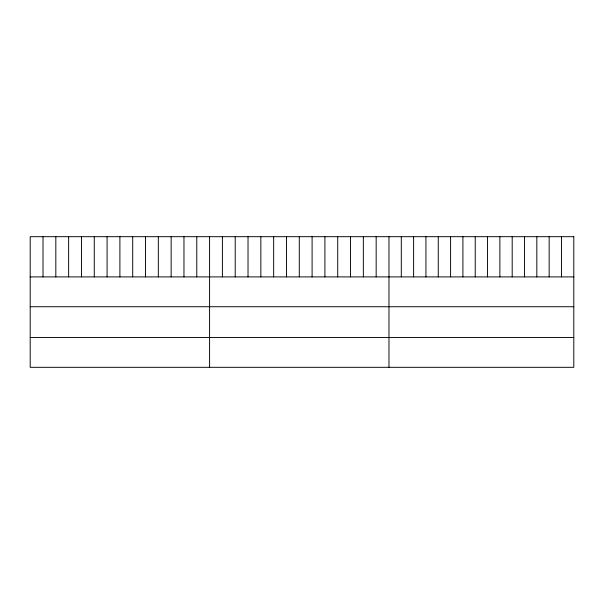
<?xml version="1.0" encoding="UTF-8"?>
<svg xmlns="http://www.w3.org/2000/svg" width="604" height="604" viewBox="0 0 604 604"><rect width="100%" height="100%" fill="white"/><g stroke="black" fill="none" stroke-linecap="round" stroke-linejoin="round"><path stroke-width="0.91" d="M30.2 276.904L573.8 276.904M30.2 306.741L573.8 306.741M30.2 337.477L573.8 337.477M561.478 236.685L561.478 276.904M549.157 236.685L549.157 276.904M536.835 236.685L536.835 276.904M524.514 236.685L524.514 276.904M512.192 236.685L512.192 276.904M499.87 236.685L499.87 276.904M487.549 236.685L487.549 276.904M475.227 236.685L475.227 276.904M462.906 236.685L462.906 276.904M450.584 236.685L450.584 276.904M438.262 236.685L438.262 276.904M425.941 236.685L425.941 276.904M413.619 236.685L413.619 276.904M401.298 236.685L401.298 276.904M388.976 236.685L388.976 367.315M376.164 236.685L376.164 276.904M363.351 236.685L363.351 276.904M350.539 236.685L350.539 276.904M337.719 236.685L337.719 276.904M324.907 236.685L324.907 276.904M312.094 236.685L312.094 276.904M299.282 236.685L299.282 276.904M286.47 236.685L286.47 276.904M273.657 236.685L273.657 276.904M260.845 236.685L260.845 276.904M248.025 236.685L248.025 276.904M235.213 236.685L235.213 276.904M222.4 236.685L222.4 276.904M209.588 236.685L209.588 367.315M196.776 236.685L196.776 276.904M183.963 236.685L183.963 276.904M171.151 236.685L171.151 276.904M158.331 236.685L158.331 276.904M145.519 236.685L145.519 276.904M132.706 236.685L132.706 276.904M119.894 236.685L119.894 276.904M107.082 236.685L107.082 276.904M94.269 236.685L94.269 276.904M81.457 236.685L81.457 276.904M68.637 236.685L68.637 276.904M55.825 236.685L55.825 276.904M43.012 236.685L43.012 276.904M573.8 236.685L30.2 236.685L30.2 367.315L573.8 367.315L573.8 236.685"/></g></svg>
